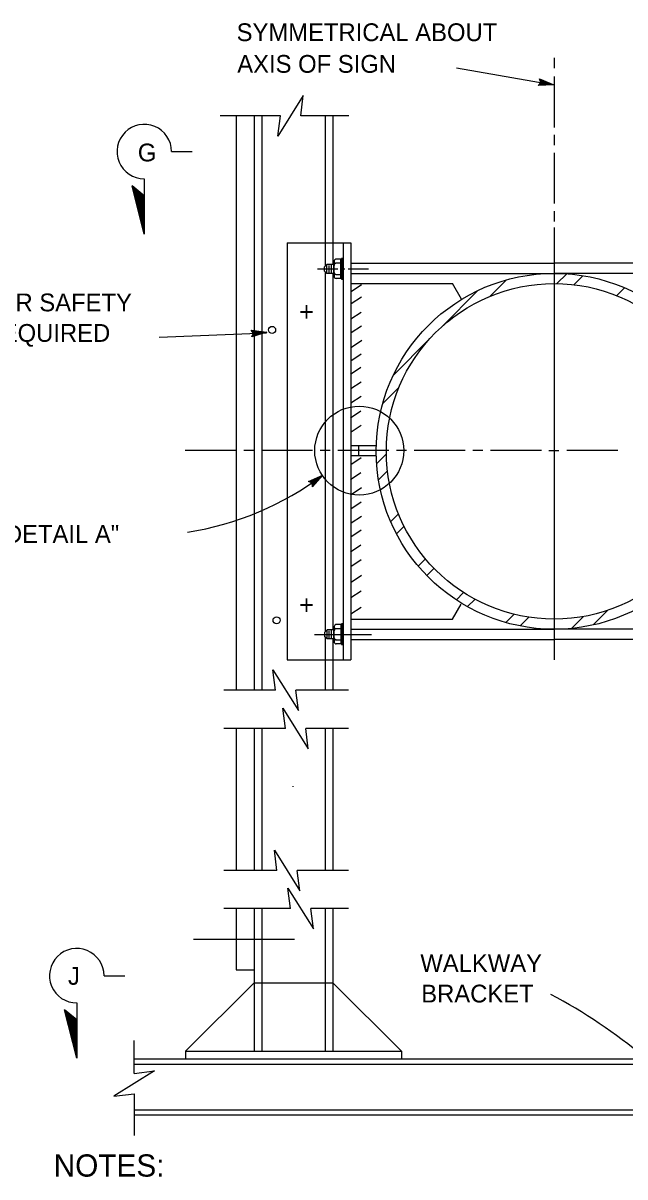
# Model space of a CAD drawing. Extents: x -894 to 866, y -476 to 714.
# Drawn here: x -11.2 to 225.4, y -32.2 to 421.7 of the extents above; entities that cross this region are included whole.
import ezdxf

# ---------------------------------------------------------------- set-up
doc = ezdxf.new("R2010")
doc.units = 0
for name, color, linetype in [('14 Ramp Anno', 7, 'Continuous'), ('22 Misc Cnst Det', 7, 'Continuous'), ('56 Stage 3 Anno', 7, 'Continuous'), ('57 Undefined', 7, 'Continuous'), ('59 Sndwall Anno', 7, 'Continuous'), ('60 Nongeo Data', 7, 'Continuous')]:
    doc.layers.add(name, color=color, linetype=linetype)

msp = doc.modelspace()

# ---------------------------------------------------------------- linework, layer by layer
at = {"layer": '14 Ramp Anno'}
msp.add_circle((120.98, 253.5), 17.5, dxfattribs=at)
at = {"layer": '22 Misc Cnst Det'}
for p, q in [((47.17, 371.13), (55.32, 371.13)), ((36.45, 360.42), (36.45, 338.71)), ((36.45, 338.71), (31.62, 357.66)), ((36.45, 353.74), (31.62, 357.66)), ((36.45, 340.27), (32.12, 357.25)), ((36.45, 341.83), (32.62, 356.85)), ((36.45, 343.38), (33.12, 356.44)), ((36.45, 344.94), (33.62, 356.04)), ((36.45, 346.5), (34.13, 355.63)), ((36.45, 348.06), (34.63, 355.23)), ((36.45, 349.62), (35.13, 354.82)), ((36.45, 351.18), (35.63, 354.41)), ((36.45, 352.73), (36.13, 354.01)), ((20.62, 46.98), (28.77, 46.98)), ((9.9, 14.56), (5.07, 33.51)), ((9.9, 29.59), (5.07, 33.51)), ((9.9, 16.12), (5.57, 33.1)), ((9.9, 17.68), (6.07, 32.7)), ((9.9, 19.23), (6.57, 32.29)), ((9.9, 20.79), (7.07, 31.89)), ((9.9, 36.27), (9.9, 14.56)), ((9.9, 22.35), (7.57, 31.48)), ((9.9, 23.91), (8.07, 31.08)), ((9.9, 25.47), (8.57, 30.67)), ((9.9, 27.03), (9.07, 30.26)), ((9.9, 28.58), (9.58, 29.86))]:
    msp.add_line(p, q, dxfattribs=at)
for centre in [(36.45, 371.13), (9.9, 46.98)]:
    msp.add_arc(centre, 10.72, 359.9995, 270, dxfattribs=at)
at = {"layer": '56 Stage 3 Anno'}
for p, q in [((159.2, 404.05), (197.48, 397.41)), ((192.35, 398.3), (191.79, 399.76)), ((191.79, 399.76), (191.79, 399.76)), ((191.79, 399.76), (197.48, 397.41)), ((191.34, 397.13), (192.35, 398.3)), ((197.48, 397.41), (191.34, 397.13)), ((191.34, 397.13), (191.34, 397.13)), ((196.11, 397.65), (191.63, 397.44)), ((194.76, 397.89), (191.87, 397.75)), ((191.95, 399.37), (196.12, 397.65)), ((192.12, 398.97), (194.76, 397.89)), ((193.39, 398.12), (192.16, 398.06)), ((192.23, 398.6), (193.39, 398.12)), ((197.48, 397.41), (197.48, 397.41)), ((197.63, 341.24), (197.63, 171.24)), ((42.34, 298.14), (84.55, 299.83)), ((79.39, 299.68), (78.48, 300.95)), ((78.48, 300.95), (78.48, 300.95)), ((78.48, 300.95), (84.57, 300.11)), ((84.57, 300.11), (78.7, 298.29)), ((78.7, 298.29), (79.39, 299.68)), ((78.72, 300.61), (83.19, 300)), ((83.18, 299.99), (78.9, 298.67)), ((78.99, 300.27), (81.81, 299.88)), ((81.81, 299.88), (79.05, 299.03)), ((79.19, 299.94), (80.44, 299.77)), ((80.44, 299.77), (79.25, 299.4)), ((84.57, 300.11), (84.57, 300.11)), ((78.7, 298.29), (78.7, 298.29)), ((101, 241.38), (106.6, 243.92)), ((102.45, 240.79), (101, 241.38)), ((101, 241.38), (101, 241.38)), ((101.39, 241.23), (105.5, 243.09)), ((101.79, 241.08), (104.39, 242.26)), ((102.14, 240.91), (103.29, 241.43)), ((102.61, 239.25), (102.45, 240.79)), ((103.29, 241.43), (102.48, 240.49)), ((104.39, 242.26), (102.51, 240.06)), ((105.49, 243.08), (102.58, 239.68)), ((106.6, 243.92), (102.61, 239.25)), ((106.6, 243.92), (106.6, 243.92)), ((102.61, 239.25), (102.61, 239.25)), ((95.49, 61.24), (62.48, 61.24))]:
    msp.add_line(p, q, dxfattribs=at)
for points in [[(197.62, 407.96), (197.62, 403.96)], [(197.63, 400.66), (197.63, 380.66)], [(197.63, 377.66), (197.63, 373.66)], [(197.63, 370.66), (197.63, 350.66)], [(197.63, 347.66), (197.63, 343.66)], [(197.63, 338.24), (197.63, 318.24)], [(104.55, 324.95), (112.55, 324.95)], [(113.75, 324.95), (115.35, 324.95)], [(116.55, 324.95), (124.55, 324.95)], [(197.63, 315.24), (197.63, 311.24)], [(197.63, 308.24), (197.63, 288.24)], [(197.63, 285.24), (197.63, 281.24)], [(197.63, 278.24), (197.63, 258.24)], [(197.62, 255.55), (197.62, 251.55)], [(52.58, 253.73), (72.58, 253.73)], [(75.58, 253.73), (79.58, 253.73)], [(82.58, 253.73), (102.58, 253.73)], [(105.58, 253.73), (109.58, 253.73)], [(112.58, 253.73), (132.58, 253.73)], [(135.58, 253.73), (139.58, 253.73)], [(142.58, 253.73), (162.58, 253.73)], [(165.58, 253.73), (169.58, 253.73)], [(172.58, 253.73), (192.58, 253.73)], [(195.46, 253.55), (199.46, 253.55)], [(202.58, 253.73), (222.58, 253.73)], [(197.63, 248.24), (197.63, 228.24)], [(197.63, 225.24), (197.63, 221.24)], [(197.63, 218.24), (197.63, 198.24)], [(197.63, 195.24), (197.63, 191.24)], [(197.63, 188.24), (197.63, 171.24)], [(104.55, 181.24), (112.55, 181.24)], [(113.75, 181.24), (115.35, 181.24)], [(116.55, 181.24), (124.55, 181.24)], [(69.09, 61.24), (55.81, 61.24)], [(74.69, 61.24), (71.49, 61.24)], [(93.09, 61.24), (77.09, 61.24)]]:
    msp.add_lwpolyline(points, dxfattribs=at)
for centre, radius, start, end in [((35.39, 338.32), 118.25, 278.8054, 307.0266), ((95.34, -149.83), 214.7, 50.1204, 61.9348)]:
    msp.add_arc(centre, radius, start, end, dxfattribs=at)
at = {"layer": '59 Sndwall Anno'}
for p, q in [((198.68, 319.21), (202.52, 323.05)), ((205.32, 318.78), (208.83, 322.3)), ((172.5, 314.24), (178.9, 320.64)), ((153.51, 302.33), (167.62, 316.43)), ((222.23, 314.48), (225.26, 317.51)), ((134.43, 283.25), (148.6, 297.42)), ((130.17, 271.91), (136.42, 278.16)), ((127.85, 248.38), (131.59, 252.12)), ((128.58, 242.04), (132.09, 245.55)), ((133.34, 225.59), (136.42, 228.67)), ((135.62, 220.79), (138.55, 223.73)), ((144.15, 208.12), (146.9, 210.86)), ((147.52, 204.41), (150.32, 207.21)), ((159.15, 194.83), (161.89, 197.57)), ((163.55, 192.16), (166.38, 194.99)), ((178.55, 185.94), (181.71, 189.1)), ((184.25, 184.57), (187.55, 187.87)), ((204.52, 183.63), (209.13, 188.24)), ((212.94, 184.98), (218.53, 190.57))]:
    msp.add_line(p, q, dxfattribs=at)
at = {"layer": '60 Nongeo Data'}
for p, q in [((89.96, 385.23), (66.33, 385.23)), ((72.63, 385.24), (72.63, 159.24)), ((79.63, 385.24), (79.63, 159.24)), ((82.63, 385.24), (82.63, 159.24)), ((116.86, 385.23), (97.96, 385.23)), ((107.63, 385.24), (107.63, 326.12)), ((110.63, 385.24), (110.63, 326.74)), ((92.63, 335.24), (92.63, 171.24)), ((92.63, 335.24), (117.63, 335.24)), ((114.63, 335.24), (114.63, 171.24)), ((117.63, 335.24), (117.63, 171.24)), ((111.06, 321.99), (111.06, 328.02)), ((113.78, 327.19), (111.76, 327.19)), ((113.78, 328.83), (111.86, 328.83)), ((113.78, 321.2), (113.78, 328.83)), ((114.43, 329.04), (113.98, 329.04)), ((113.98, 329.04), (113.98, 320.94)), ((114.43, 320.94), (114.43, 329.04)), ((117.63, 327.24), (197.63, 327.24)), ((277.63, 327.24), (197.63, 327.24)), ((108.24, 326.74), (107.34, 325.84)), ((107.34, 324.04), (107.34, 325.84)), ((108.24, 323.14), (107.34, 324.04)), ((107.63, 323.75), (107.63, 182.37)), ((108.24, 323.14), (108.24, 326.74)), ((110.94, 326.74), (108.24, 326.74)), ((110.94, 323.14), (108.24, 323.14)), ((109.15, 323.6), (109.15, 326.29)), ((110.04, 323.14), (110.04, 326.74)), ((110.63, 323.14), (110.63, 183.03)), ((110.94, 323.14), (110.94, 326.74)), ((111.88, 322.83), (113.78, 322.83)), ((117.63, 323.24), (197.63, 323.24)), ((277.63, 323.24), (197.63, 323.24)), ((113.78, 321.2), (111.82, 321.2)), ((113.98, 320.94), (114.43, 320.94)), ((117.63, 319.24), (157.63, 319.24)), ((117.81, 316.15), (121.86, 318.85)), ((161.16, 313.13), (157.63, 319.24)), ((117.81, 311.33), (121.87, 314.04)), ((117.72, 305.32), (121.78, 308.03)), ((117.81, 299.91), (121.86, 302.62)), ((117.89, 294.24), (121.95, 296.95)), ((117.64, 288.83), (121.69, 291.54)), ((117.55, 283.59), (121.61, 286.29)), ((117.72, 277.92), (121.78, 280.63)), ((117.72, 272.25), (121.78, 274.96)), ((117.55, 266.42), (121.61, 269.12)), ((117.73, 260.84), (121.78, 263.55)), ((117.63, 255.55), (127.6, 255.55)), ((120.64, 255.51), (120.64, 251.55)), ((117.63, 251.55), (127.65, 251.55)), ((117.64, 248.06), (121.69, 250.77)), ((117.55, 242.14), (121.61, 244.85)), ((117.81, 236.23), (121.86, 238.94)), ((117.72, 230.64), (121.78, 233.35)), ((117.81, 225.06), (121.87, 227.77)), ((117.64, 219.65), (121.7, 222.36)), ((117.55, 213.73), (121.61, 216.43)), ((117.72, 207.99), (121.78, 210.69)), ((117.81, 201.8), (121.86, 204.51)), ((117.64, 195.72), (121.69, 198.42)), ((117.72, 189.28), (121.78, 191.99)), ((157.63, 187.24), (161.06, 193.18)), ((117.63, 187.24), (157.63, 187.24)), ((108.29, 183.03), (107.39, 182.13)), ((107.39, 180.33), (107.39, 182.13)), ((108.29, 179.43), (108.29, 183.03)), ((110.99, 183.03), (108.29, 183.03)), ((109.18, 179.89), (109.18, 182.59)), ((110.09, 179.43), (110.09, 183.03)), ((110.99, 179.43), (110.99, 183.03)), ((111.1, 178.28), (111.1, 184.31)), ((113.83, 183.48), (111.8, 183.48)), ((113.83, 185.12), (111.91, 185.12)), ((113.83, 177.5), (113.83, 185.12)), ((114.48, 185.33), (114.03, 185.33)), ((114.03, 185.33), (114.03, 177.23)), ((114.48, 177.23), (114.48, 185.33)), ((117.63, 183.24), (197.63, 183.24)), ((277.63, 183.24), (197.63, 183.24)), ((103.35, 181.24), (125.74, 181.24)), ((108.29, 179.43), (107.39, 180.33)), ((107.63, 180.09), (107.63, 159.24)), ((110.99, 179.43), (108.29, 179.43)), ((110.63, 179.43), (110.63, 159.24)), ((113.83, 177.5), (111.87, 177.5)), ((111.92, 179.13), (113.83, 179.13)), ((114.03, 177.23), (114.48, 177.23)), ((117.63, 179.24), (197.63, 179.24)), ((277.63, 179.24), (197.63, 179.24)), ((92.63, 171.24), (117.63, 171.24)), ((88.03, 159.23), (67.71, 159.23)), ((116.71, 159.23), (96.03, 159.23)), ((91.92, 144.18), (67.71, 144.18)), ((72.63, 144.24), (72.63, 88.24)), ((79.63, 144.24), (79.63, 88.24)), ((82.63, 144.24), (82.63, 88.24)), ((116.71, 144.18), (99.92, 144.18)), ((107.63, 144.24), (107.63, 88.24)), ((110.63, 144.24), (110.63, 88.24)), ((95.05, 121.27), (95.05, 121.51)), ((88.6, 88.33), (67.71, 88.33)), ((116.71, 88.33), (96.6, 88.33)), ((93.95, 73.36), (67.71, 73.36)), ((72.63, 73.24), (72.63, 49.24)), ((79.63, 73.24), (79.63, 17.24)), ((82.63, 73.24), (82.63, 17.24)), ((116.71, 73.36), (101.95, 73.36)), ((107.63, 73.24), (107.63, 17.24)), ((110.63, 73.24), (110.63, 17.24)), ((72.63, 49.24), (79.63, 49.24)), ((79.63, 44.24), (52.63, 17.24)), ((79.63, 44.24), (110.63, 44.24)), ((110.63, 44.24), (137.63, 17.24)), ((32.44, 8.57), (32.44, 21.51)), ((32.44, 14.24), (357.67, 14.24)), ((52.63, 17.24), (137.63, 17.24)), ((52.63, 17.24), (52.63, 14.24)), ((137.63, 17.24), (137.63, 14.24)), ((32.67, 12.24), (357.67, 12.24)), ((32.44, 0.57), (32.44, -15.81)), ((32.67, -5.76), (357.67, -5.76)), ((32.67, -7.76), (357.67, -7.76))]:
    msp.add_line(p, q, dxfattribs=at)
for points in [[(97.96, 385.23), (98.96, 393.23), (88.96, 377.23), (89.96, 385.23)], [(88.03, 159.23), (87.03, 167.23), (97.03, 151.23), (96.03, 159.23)], [(91.92, 144.18), (90.92, 152.18), (100.92, 136.18), (99.92, 144.18)], [(88.6, 88.33), (87.6, 96.33), (97.6, 80.33), (96.6, 88.33)], [(93.95, 73.36), (92.95, 81.36), (102.95, 65.36), (101.95, 73.36)], [(32.44, 8.57), (40.44, 9.57), (24.44, -0.43), (32.44, 0.57)]]:
    msp.add_lwpolyline(points, dxfattribs=at)
for centre, radius in [((197.63, 253.24), 70), ((197.63, 253.24), 66), ((86.71, 301), 1.39), ((88.46, 186.78), 1.39)]:
    msp.add_circle(centre, radius, dxfattribs=at)
for centre, start, end in [((111.88, 328.01), 90.7224, 261.7875), ((111.88, 326.36), 90.4996, 178.1024), ((111.88, 323.65), 182.9268, 270.3985), ((111.88, 322.02), 94.8048, 266.3828), ((111.92, 184.3), 90.7224, 261.7875), ((111.93, 182.66), 90.4996, 178.1024), ((111.92, 178.31), 94.8048, 266.3828), ((111.92, 179.94), 182.9268, 270.3985)]:
    msp.add_arc(centre, 0.817, start, end, dxfattribs=at)

# ---------------------------------------------------------------- texts
at = {"layer": '57 Undefined'}
for s, height, p in [('SYMMETRICAL ABOUT', 7, (72.76, 414.57)), ('AXIS OF SIGN', 7, (73, 402.12)), ('G', 7, (33.91, 367.27)), ('5/8" Dia HOLE FOR SAFETY', 7, (-90.85, 308.29)), ('CABLE WHEN REQUIRED', 7, (-90.85, 296.29)), ('SEE "DETAIL A"', 7, (-43, 217.21)), ('WALKWAY', 7, (144.98, 48.45)), ('J', 7, (6.45, 43.41)), ('BRACKET', 7, (145.34, 36.45)), ('NOTES:', 8.75, (0.83, -32.04))]:
    msp.add_text(s, height=height, dxfattribs=at).set_placement(p)
at = {"layer": '60 Nongeo Data'}
for p in [(97.28, 304.44), (97.28, 189.12)]:
    msp.add_text('+', height=7.5, dxfattribs=at).set_placement(p)

doc.saveas('drawing.dxf')
